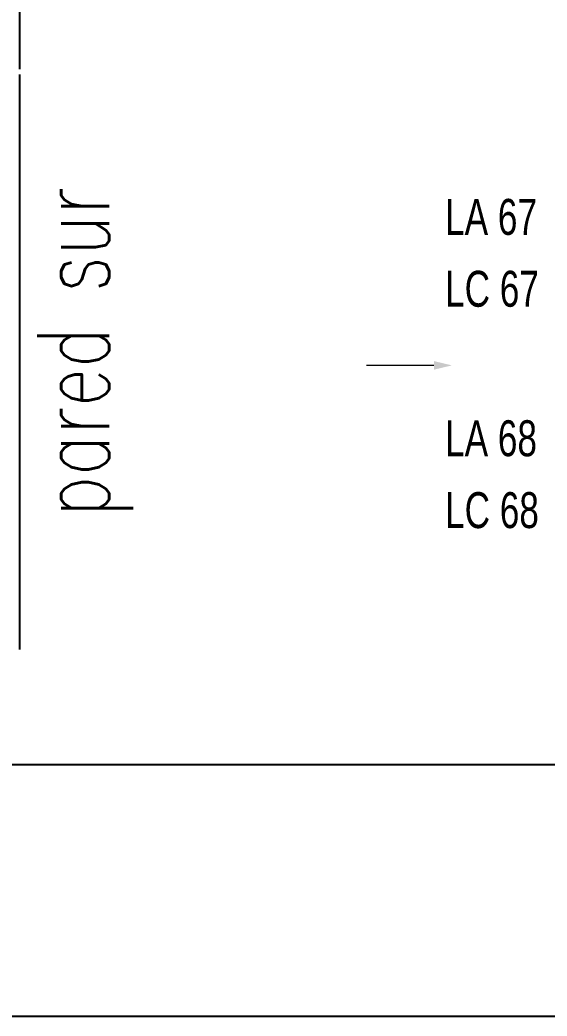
# Model space of a CAD drawing. Header units: millimetres. Extents: x 1587714 to 3094800, y -694377 to -413614.
# Drawn here: x 2036888 to 2044221, y -588157 to -574296 of the extents above; entities that cross this region are included whole.
import ezdxf

# ---------------------------------------------------------------- set-up
doc = ezdxf.new("R2010")
doc.units = ezdxf.units.MM
doc.layers.add('03 Cerramientos', color=7, linetype='Continuous', lineweight=25)
doc.layers.add('M_DIM', color=1, linetype='Continuous')
doc.layers.add('Textos catenaria', color=7, linetype='Continuous')
doc.styles.add('ROMANS', font='arial.ttf', dxfattribs={"width": 0.7})
doc.styles.add('SIMPLEX', font='simplex.shx', dxfattribs={"width": 0.75})
doc.linetypes.add('FENCELINE2', pattern='A,0.25,-0.1,[132,ltypeshp.shx,S=0.1,R=0,X=-0.1,Y=0],-0.1,1', length=1.45)
doc.dimstyles.new('MSF-DIM1-50', dxfattribs={"dimscale": 50, "dimtxt": 3, "dimasz": 3.5, "dimexe": 1.5, "dimexo": 1.5, "dimgap": 1, "dimtad": 1, "dimdec": 3, "dimdsep": 46, "dimtxsty": 'SIMPLEX', "dimcen": 1.5, "dimclrd": 251, "dimclre": 251, "dimclrt": 7, "dimaunit": 1, "dimadec": 3, "dimazin": 0, "dimtfac": 1, "dimtdec": 3, "dimtmove": 0, "dimatfit": 3, "dimfxl": 1, "dimtolj": 1, "dimtzin": 0, "dimarcsym": 0})

# ---------------------------------------------------------------- blocks, each defined once
blk = doc.blocks.new('*D187')
at = {"color": 251, "lineweight": -2}
for p, q in [((2036888, -574982), (2036888, -570611)), ((2046888, -575022), (2046888, -570611)), ((2037063, -570686), (2046713, -570686))]:
    blk.add_line(p, q, dxfattribs=at)
at = {"color": 251}
for points in [[(2037063, -570656), (2037063, -570715), (2036888, -570686)], [(2046713, -570656), (2046713, -570715), (2046888, -570686)]]:
    blk.add_solid(points, dxfattribs=at)
at = {"layer": 'Defpoints', "color": 0}
for p in [(2046888, -570686), (2036888, -575057), (2046888, -575097)]:
    blk.add_point(p, dxfattribs=at)
at = {"color": 7, "insert": (2041888, -570561), "char_height": 150, "attachment_point": 5, "style": 'SIMPLEX'}
blk.add_mtext('\\A1;10000', dxfattribs=at)

msp = doc.modelspace()

# ---------------------------------------------------------------- linework, layer by layer
at = {"color": 8}
for p, q in [((2036887.7201, -583057.058), (2036887.7201, -575057.058)), ((1807910.0637, -588157.058), (2502878.9773, -588157.058))]:
    msp.add_line(p, q, dxfattribs=at)
at = {"layer": '03 Cerramientos', "linetype": 'FENCELINE2', "ltscale": 3000}
msp.add_line((1982237.7775, -584657.058), (2086170.683, -584657.058), dxfattribs=at)
at = {"layer": 'M_DIM', "color": 7, "const_width": 20}
msp.add_lwpolyline([(2042646.0042, -579102.8434), (2041704.2399, -579102.8434)], dxfattribs=at)
at = {"layer": 'M_DIM', "color": 7}
msp.add_solid([(2042646.0042, -579042.8434), (2042646.0042, -579162.8434), (2042896.0042, -579102.8434)], dxfattribs=at)

# ---------------------------------------------------------------- texts
at = {"layer": 'Textos catenaria', "style": 'SIMPLEX', "width": 0.7}
msp.add_text('pared sur', height=1000, rotation=90, dxfattribs=at).set_placement((2038128.8557, -581209.5627))
at = {"layer": 'Textos catenaria', "style": 'ROMANS', "width": 0.7}
for s, p in [('LA 67', (2042802.3536, -577286.7288)), ('LC 67', (2042802.3536, -578286.7288)), ('LA 68', (2042802.3536, -580366.7288)), ('LC 68', (2042802.3536, -581366.7288))]:
    msp.add_text(s, height=500, dxfattribs=at).set_placement(p)

# ---------------------------------------------------------------- dimensions: what is measured, and where the dimension line sits
dim = msp.add_linear_dim(base=(2046887.7201, -570685.6242), p1=(2036887.7201, -575057.058), p2=(2046887.7201, -575097.058), dimstyle='MSF-DIM1-50')
dim.commit()
dim.dimension.update_dxf_attribs({"geometry": '*D187', "text_midpoint": (2041887.7201, -570560.6242)})

doc.saveas('drawing.dxf')
